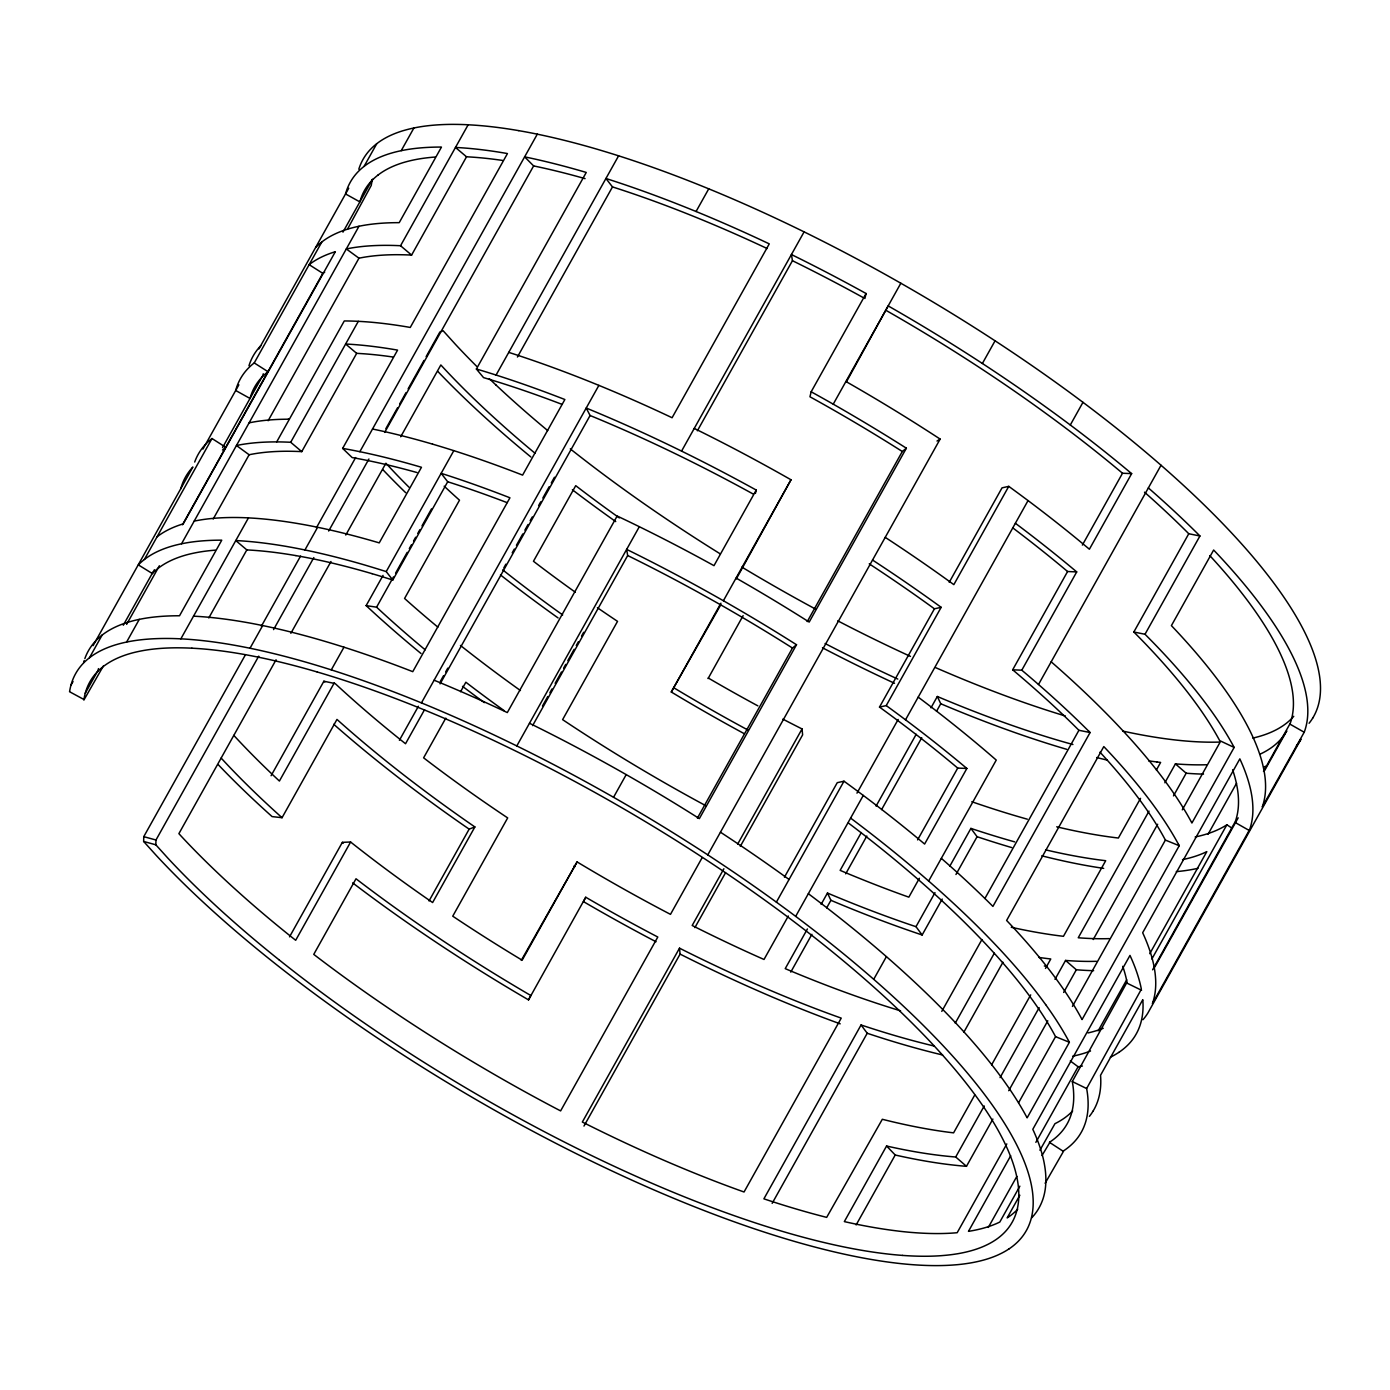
<?xml version="1.0" encoding="UTF-8"?>
<svg xmlns="http://www.w3.org/2000/svg" width="1390" height="1390" viewBox="0 0 1390 1390"><rect width="100%" height="100%" fill="white"/><g stroke="black" fill="none" stroke-linecap="round" stroke-linejoin="round"><path stroke-width="1.5" d="M1008.949 1248.932L1007.02 1250.183A617.386 171.213 29.2 0 1 1000.783 1253.624L998.576 1254.684A599.855 166.348 29.2 0 1 969.594 1263.11L966.536 1263.58A581.698 161.31 29.2 0 1 957.015 1264.709L953.714 1264.969A563.576 156.288 29.2 0 1 913.352 1264.744L909.303 1264.431A546.114 151.44 29.2 0 1 896.88 1263.18L892.641 1262.659A530.25 147.045 29.2 0 1 842.496 1253.78L837.649 1252.685A516.177 143.135 29.2 0 1 822.828 1249.106L817.807 1247.82A504.935 140.025 29.2 0 1 759.913 1230.654L754.44 1228.83A496.282 137.627 29.2 0 1 737.812 1223.078L732.217 1221.08A491.243 136.237 29.2 0 1 668.92 1196.303L663.03 1193.819A489.193 135.664 29.2 0 1 645.273 1186.122L639.331 1183.481A491.035 136.168 29.2 0 1 573.167 1152.119L567.12 1149.078A495.865 137.506 29.2 0 1 548.946 1139.731L542.882 1136.568A504.344 139.869 29.2 0 1 476.527 1099.872L470.55 1096.38A515.412 142.927 29.2 0 1 452.688 1085.781L446.763 1082.219A529.347 146.801 29.2 0 1 382.893 1041.666L377.229 1037.878A545.106 151.162 29.2 0 1 360.392 1026.446L354.85 1022.623A562.498 155.993 29.2 0 1 296.035 979.846L290.91 975.919A580.603 161.014 29.2 0 1 275.793 964.121L270.841 960.177A598.777 166.053 29.2 0 1 219.446 916.914L215.068 913.004A616.361 170.918 29.2 0 1 202.262 901.293L198.11 897.419A632.346 175.366 29.2 0 1 156.219 855.389L143.639 841.454L143.761 836.658L245.474 654.69A510.721 141.624 29.2 0 1 258.992 657.314M279.199 959.934A580.898 161.084 29.2 0 1 229.35 917.956L225.093 914.168A597.961 165.827 29.2 0 1 212.687 902.805L208.656 899.035A613.476 170.119 29.2 0 1 167.999 858.273L155.836 844.807L155.975 840.012L258.731 656.149M1008.966 1248.95A633.267 175.609 29.2 0 0 1025.386 1232.2L1026.446 1230.411A647.254 179.501 29.2 0 0 1029.139 1224.764L1029.886 1222.8A658.13 182.507 29.2 0 0 1033.083 1198.423L1032.926 1195.973A666.158 184.731 29.2 0 0 1031.988 1188.38L1031.519 1185.774A670.102 185.826 29.2 0 0 1021.389 1154.725L1020.017 1151.702A670.71 185.999 29.2 0 0 1015.465 1142.458L1013.797 1139.313A667.009 184.974 29.2 0 0 990.723 1102.861L988.203 1099.403A660.094 183.046 29.2 0 0 980.228 1088.856L977.431 1085.312A649.408 180.092 29.2 0 0 942.351 1044.932L938.771 1041.145A636.22 176.426 29.2 0 0 927.686 1029.764L923.881 1025.942A619.401 171.769 29.2 0 0 873.737 979.325A603.295 167.304 29.2 0 0 859.993 967.527L855.319 963.583A584.026 161.952 29.2 0 0 795.688 916.375A566.929 157.226 29.2 0 0 779.842 904.664L774.491 900.772A548.355 152.066 29.2 0 0 707.771 854.867A533.013 147.809 29.2 0 0 690.465 843.713L684.662 840.029A518.001 143.657 29.2 0 0 613.546 797.287A506.707 140.512 29.2 0 0 595.476 787.122L589.447 783.786A497.429 137.94 29.2 0 0 516.802 745.943A491.765 136.376 29.2 0 0 498.697 737.187L492.668 734.32A489.506 135.751 29.2 0 0 421.431 702.888A490.253 135.959 29.2 0 0 404.021 695.886L398.27 693.645A495.292 137.349 29.2 0 0 331.307 669.893A502.346 139.313 29.2 0 0 315.269 664.924L310.005 663.36A514.022 142.545 29.2 0 0 250.026 648.244A526.428 145.985 29.2 0 0 236.022 645.533L231.47 644.717A543.108 150.607 29.2 0 0 180.874 638.844A559.075 155.037 29.2 0 0 169.476 638.479L165.792 638.462A578.292 160.371 29.2 0 0 126.629 642.058A595.389 165.115 29.2 0 0 118.289 644.057L115.648 644.821A614.102 170.292 29.2 0 0 89.481 657.765A629.583 174.584 29.2 0 0 84.529 662.057L83.035 663.569A644.647 178.771 29.2 0 0 70.925 685.322A655.854 181.882 29.2 0 0 69.57 691.734L83.956 699.5A636.29 176.443 29.2 0 1 85.242 693.28L97.925 670.606A625.413 173.437 29.2 0 1 98.499 668.625M755.43 493.398L756.23 490.062L754.214 488.95A497.429 137.94 29.2 0 0 681.569 451.107A491.765 136.376 29.2 0 0 663.464 442.35L657.453 439.501A489.506 135.751 29.2 0 0 586.215 408.052L590.09 415.506A474.894 131.702 29.2 0 1 659.19 445.999L665.028 448.761A477.083 132.311 29.2 0 1 682.594 457.258A482.573 133.822 29.2 0 1 753.067 493.971M811.169 391.789L809.953 396.776L813.845 398.93A491.574 136.324 29.2 0 1 831.376 408.799A502.537 139.365 29.2 0 1 900.355 450.256L902.319 451.489L906.367 448.188L904.351 446.92A518.001 143.657 29.2 0 0 833.253 404.177A506.707 140.512 29.2 0 0 815.183 394.013L811.169 391.789L866.092 293.516L864.059 292.404A497.429 137.94 29.2 0 0 791.431 254.544L792.439 260.712L697.38 430.796M864.875 298.503L866.092 293.516M1152.605 969.82L1235.293 821.612A638.497 177.069 29.2 0 0 1238.403 797.964L1238.247 795.584A646.263 179.223 29.2 0 0 1237.326 788.217L1236.874 785.68A650.103 180.283 29.2 0 0 1232.617 769.765M1249.593 829.708A658.13 182.507 29.2 0 0 1252.79 805.314L1252.633 802.864A666.158 184.731 29.2 0 0 1251.695 795.271L1251.226 792.665A670.102 185.826 29.2 0 0 1241.079 761.616L1239.845 758.87L1142.667 932.742L1143.918 935.505A670.102 185.826 29.2 0 1 1154.048 966.536L1154.517 969.143A666.158 184.731 29.2 0 1 1155.455 976.736L1155.629 979.203A658.13 182.507 29.2 0 1 1152.414 1003.58L1249.575 829.691M1263.51 771.38L1290.215 723.339A638.497 177.069 29.2 0 0 1293.326 699.691L1293.169 697.311A646.263 179.223 29.2 0 0 1292.248 689.927L1291.797 687.407A650.103 180.283 29.2 0 0 1281.962 657.296L1280.642 654.36A650.676 180.439 29.2 0 0 1276.228 645.377L1274.613 642.336A647.097 179.449 29.2 0 0 1252.234 606.978L1249.784 603.607A640.373 177.59 29.2 0 0 1242.034 593.391L1239.324 589.933A630.018 174.706 29.2 0 0 1209.821 555.618M1304.202 732.235L1304.515 731.418A658.13 182.507 29.2 0 0 1307.712 707.041L1307.556 704.591A666.158 184.731 29.2 0 0 1306.617 696.981L1306.148 694.375A670.102 185.826 29.2 0 0 1296.019 663.343L1294.646 660.32A670.71 185.999 29.2 0 0 1290.094 651.076L1288.426 647.914A667.009 184.974 29.2 0 0 1265.352 611.478L1262.832 608.021A660.094 183.046 29.2 0 0 1254.857 597.474L1252.06 593.912A649.408 180.092 29.2 0 0 1216.98 553.533L1213.644 550.023L1171.405 625.622L1174.724 629.131A649.408 180.092 29.2 0 1 1209.804 669.511L1212.601 673.073A660.094 183.046 29.2 0 1 1220.576 683.619L1223.096 687.077A667.009 184.974 29.2 0 1 1246.17 723.512L1247.838 726.657A670.71 185.999 29.2 0 1 1252.39 735.918L1253.763 738.941A670.102 185.826 29.2 0 1 1263.892 769.973L1264.361 772.579A666.158 184.731 29.2 0 1 1265.317 780.19L1265.473 782.639A658.13 182.507 29.2 0 1 1262.259 807.017L1304.202 732.235L1289.92 724.12M694.253 428.433A497.429 137.94 29.2 0 1 766.88 466.276L772.927 469.611A506.707 140.512 29.2 0 1 790.997 479.776L736.318 578.9M846.163 382.337L888.175 305.904A518.001 143.657 29.2 0 1 959.274 348.629L965.094 352.33A533.013 147.809 29.2 0 1 982.382 363.485A548.355 152.066 29.2 0 1 1049.102 409.39L1054.471 413.282A566.929 157.226 29.2 0 1 1070.3 424.993A584.026 161.952 29.2 0 1 1129.931 472.2L1131.651 473.625L1089.395 549.224L1087.692 547.799A584.026 161.952 29.2 0 0 1028.061 500.591M528.513 999.879L530.824 995.518L527.87 993.798A500.018 138.67 29.2 0 1 510.547 983.512L504.796 980.054A513.553 142.423 29.2 0 1 442.837 940.717L437.346 937.034A528.826 146.645 29.2 0 1 421.014 925.948L415.627 922.23A545.714 151.336 29.2 0 1 358.568 880.739L356.014 878.775L313.758 954.374L316.312 956.337A545.714 151.336 29.2 0 0 373.371 997.829L378.758 1001.547A528.826 146.645 29.2 0 0 395.09 1012.632L400.581 1016.316A513.553 142.423 29.2 0 0 462.54 1055.653L468.291 1059.111A500.018 138.67 29.2 0 0 485.631 1069.397L491.434 1072.785A489.28 135.681 29.2 0 0 555.792 1108.386L560.622 1110.905L657.8 937.034L652.97 934.497A489.28 135.681 29.2 0 1 588.596 898.896L585.746 897.245L528.513 999.879L525.472 998.107A515.412 142.927 29.2 0 1 507.611 987.508L501.686 983.946A529.347 146.801 29.2 0 1 437.815 943.393L432.151 939.605A545.106 151.162 29.2 0 1 415.315 928.173L409.772 924.35A562.498 155.993 29.2 0 1 352.678 882.876M585.746 897.245L583.435 901.606L586.372 903.309A504.344 139.869 29.2 0 0 652.727 940.022L656.045 941.742M70.907 685.322L73.027 681.534M93.095 645.638L192.88 467.023A644.647 178.771 29.2 0 0 180.77 488.776M202.94 449.074L238.854 384.822M258.922 348.907L348.716 188.258M89.464 657.765L102.13 635.074A614.102 170.292 29.2 0 1 128.297 622.129L130.955 621.382A595.389 165.115 29.2 0 1 139.278 619.367A578.292 160.371 29.2 0 1 178.459 615.77L179.518 615.787L221.757 540.189L220.715 540.171A578.292 160.371 29.2 0 0 181.551 543.785A595.389 165.115 29.2 0 0 173.211 545.784L170.57 546.548A614.102 170.292 29.2 0 0 144.404 559.492A629.583 174.584 29.2 0 0 139.452 563.767L138.357 564.896L152.309 573.514L153.387 572.437A610.783 169.371 29.2 0 1 158.165 568.267M144.386 559.475L211.992 438.528L225.771 447.302A610.783 169.371 29.2 0 0 222.504 450.047M254.231 362.929L268.009 371.703A610.783 169.371 29.2 0 0 263.231 375.873L261.789 377.35A625.413 173.437 29.2 0 0 250.026 398.461L235.692 390.486A644.647 178.771 29.2 0 1 247.802 368.732L249.314 367.221A629.583 174.584 29.2 0 1 254.231 362.929L321.837 241.964A614.102 170.292 29.2 0 1 348.004 229.02L350.662 228.273A595.389 165.115 29.2 0 1 358.985 226.257A578.292 160.371 29.2 0 1 398.148 222.661L399.208 222.678L441.464 147.079L440.421 147.062A578.292 160.371 29.2 0 0 401.258 150.676A595.389 165.115 29.2 0 0 392.918 152.674L390.277 153.439A614.102 170.292 29.2 0 0 364.111 166.383A629.583 174.584 29.2 0 0 359.159 170.657L357.664 172.186A644.647 178.771 29.2 0 0 345.554 193.94L359.871 201.898A625.413 173.437 29.2 0 1 371.616 180.787L373.093 179.327A610.783 169.371 29.2 0 1 377.871 175.157M364.093 166.366L376.76 143.691A614.102 170.292 29.2 0 1 402.926 130.747L405.585 130A595.389 165.115 29.2 0 1 413.907 127.984A578.292 160.371 29.2 0 1 453.07 124.37L456.771 124.405A559.075 155.037 29.2 0 1 468.152 124.77L400.546 245.735A559.075 155.037 29.2 0 0 389.165 245.37L385.499 245.352A578.292 160.371 29.2 0 0 346.318 248.949L358.967 258.192A561.021 155.576 29.2 0 1 396.984 254.7L400.563 254.735A542.395 150.415 29.2 0 1 411.596 255.082L466.519 156.792A526.897 146.124 29.2 0 1 502.641 160.441M123.276 625.239L152.848 572.332M222.556 447.58L262.693 375.769A625.413 173.437 29.2 0 1 263.283 373.788M342.965 232.13L372.537 179.223A636.29 176.443 29.2 0 0 371.252 185.426L347.413 229.315M152.309 573.514L154.429 569.744M103.381 665.949L83.886 700.039M126.629 624.353L159.381 565.765M182.455 524.795L323.123 272.788M126.612 642.058L139.278 619.367M181.534 543.768L358.985 226.257M401.224 150.659L413.907 127.984M213.209 519.009L249.123 454.756A561.021 155.576 29.2 0 1 287.122 451.246L290.701 451.281A542.395 150.415 29.2 0 1 301.752 451.628L356.674 353.355A526.897 146.124 29.2 0 1 392.797 356.987M268.131 420.736L358.967 258.192M276.697 441.898L344.286 320.951L346.927 320.968A559.075 155.037 29.2 0 1 358.307 321.333L290.701 442.281A559.075 155.037 29.2 0 0 279.32 441.916L275.637 441.898A578.292 160.371 29.2 0 0 236.474 445.512L249.123 454.756M180.856 638.844L248.445 517.879A559.075 155.037 29.2 0 0 237.065 517.514L233.398 517.497A578.292 160.371 29.2 0 0 194.218 521.111M208.795 617.942L246.829 549.901L235.779 540.554A543.108 150.607 29.2 0 1 286.375 546.426L290.944 547.243A526.428 145.985 29.2 0 1 304.931 549.971A514.022 142.545 29.2 0 1 364.927 565.07L370.209 566.651A502.346 139.313 29.2 0 1 386.229 571.603L392.779 580.03L447.702 481.757L441.151 473.33A495.292 137.349 29.2 0 1 508.115 497.081L509.939 497.794L412.761 671.665L410.936 670.953A495.292 137.349 29.2 0 0 343.973 647.201A502.346 139.313 29.2 0 0 327.953 642.25L322.689 640.686A514.022 142.545 29.2 0 0 262.693 625.57M416.948 472.53A498.68 138.288 29.2 0 0 368.854 460.768A510.721 141.624 29.2 0 0 355.284 458.127L352.156 457.571L342.652 448.397L397.575 350.124L396.237 349.88A543.108 150.607 29.2 0 0 345.641 344.025L356.674 353.355M261.355 626.247L300.553 556.122M316.451 527.679L355.649 457.553M250.009 648.244L262.675 625.57A526.428 145.985 29.2 0 0 248.706 622.842L244.136 622.042A543.108 150.607 29.2 0 0 193.54 616.17M304.931 549.971L317.615 527.279A514.022 142.545 29.2 0 1 377.594 542.395L379.227 542.882L421.465 467.283L419.867 466.814A514.022 142.545 29.2 0 0 359.871 451.698A526.428 145.985 29.2 0 0 345.884 448.97L342.652 448.397M359.854 451.68L537.305 134.17A514.022 142.545 29.2 0 1 597.3 149.286L602.582 150.867A502.346 139.313 29.2 0 1 618.602 155.819A495.292 137.349 29.2 0 1 685.565 179.571L691.334 181.829A490.253 135.959 29.2 0 1 708.744 188.832A489.506 135.751 29.2 0 1 779.981 220.263L785.993 223.112A491.765 136.376 29.2 0 1 804.098 231.869A497.429 137.94 29.2 0 1 876.743 269.712L882.772 273.048A506.707 140.512 29.2 0 1 900.842 283.23A518.001 143.657 29.2 0 1 971.957 325.955L977.761 329.639A533.013 147.809 29.2 0 1 995.066 340.811A548.355 152.066 29.2 0 1 1061.769 386.698L1067.138 390.59A566.929 157.226 29.2 0 1 1082.966 402.318A584.026 161.952 29.2 0 1 1142.597 449.509L1147.289 453.453A603.295 167.304 29.2 0 1 1161.032 465.25A619.401 171.769 29.2 0 1 1211.177 511.868L1214.999 515.69A636.22 176.426 29.2 0 1 1226.067 527.088L1229.646 530.858A649.408 180.092 29.2 0 1 1264.726 571.238L1267.524 574.8A660.094 183.046 29.2 0 1 1275.499 585.329L1278.018 588.804A667.009 184.974 29.2 0 1 1301.092 625.239L1302.76 628.384A670.71 185.999 29.2 0 1 1307.312 637.645L1308.685 640.668A670.102 185.826 29.2 0 1 1318.815 671.7L1319.284 674.306A666.158 184.731 29.2 0 1 1320.239 681.899L1320.396 684.366A658.13 182.507 29.2 0 1 1317.181 708.744L1316.434 710.707A647.254 179.501 29.2 0 1 1313.741 716.337L1312.699 718.144M273.569 629.601L313.827 557.581M328.666 531.032L368.923 458.995M385.864 428.676L397.523 407.826M399.642 404.038L406.002 392.658M408.121 388.87L424.002 360.427M426.122 356.639L439.9 332.002L443.132 330.751L455.295 344.199A613.476 170.119 29.2 0 0 476.614 366.265M384.683 432.412L533.621 165.914L524.638 156.862A514.022 142.545 29.2 0 1 584.634 171.96L586.25 172.447L476.388 369.01L483.546 377.611L487.091 378.671A487.351 135.143 29.2 0 1 502.624 383.466A480.506 133.249 29.2 0 1 562.029 404.368M276.071 659.781L178.893 833.653L180.665 835.599A613.476 170.119 29.2 0 0 221.323 876.36L225.354 880.131A597.961 165.827 29.2 0 0 237.777 891.477L242.016 895.282A580.898 161.084 29.2 0 0 291.865 937.26L295.688 940.283L350.61 842.01L351.601 842.809A563.263 156.201 29.2 0 0 366.265 854.242L371.234 858.064A545.714 151.336 29.2 0 0 428.294 899.556L432.62 902.544L474.876 826.946L470.55 823.957A545.714 151.336 29.2 0 1 413.508 782.466L408.521 778.661A563.263 156.201 29.2 0 1 393.857 767.211L389.044 763.388A580.898 161.084 29.2 0 1 339.195 721.41L336.971 719.429L282.048 817.702L272.075 816.59L269.99 814.714A616.361 170.918 29.2 0 1 257.202 803.02L253.032 799.128A632.346 175.366 29.2 0 1 218.213 764.639M290.858 633.319L330.994 561.508M345.78 535.046L385.916 463.235L387.688 465.164A613.476 170.119 29.2 0 0 409.007 487.23M400.702 436.773L440.839 364.962L442.628 366.891A613.476 170.119 29.2 0 0 483.268 407.652L487.299 411.423A597.961 165.827 29.2 0 0 499.722 422.769L503.962 426.574A580.898 161.084 29.2 0 0 535.046 453.262M271.085 775.724L323.887 681.222L335.198 683.585A597.961 165.827 29.2 0 0 347.622 694.93L351.861 698.718A580.898 161.084 29.2 0 0 401.71 740.696L405.533 743.737L424.541 709.717M421.014 653.526A598.777 166.053 29.2 0 1 384.231 622.077L379.835 618.168A616.361 170.918 29.2 0 1 367.047 606.457L366.143 605.623L383.049 575.391M331.289 669.876L343.973 647.201M386.229 571.603L453.818 450.655A495.292 137.349 29.2 0 1 520.781 474.407L522.605 475.119L564.861 399.521L563.037 398.808A495.292 137.349 29.2 0 0 496.074 375.057A502.346 139.313 29.2 0 0 480.054 370.088L476.388 369.01M496.074 375.057L618.602 155.819M334.33 682.768L279.407 781.041L276.245 778.087A613.476 170.119 29.2 0 1 235.605 737.326L233.815 735.38M366.143 605.623L376.586 607.169L393.474 576.92M395.594 573.149L407.218 552.351M409.32 548.581L411.44 544.793M413.56 541.023L415.662 537.235M417.782 533.447L419.884 529.677M422.004 525.889L431.508 508.879M517.428 357.022L612.486 186.92L605.918 178.493A495.292 137.349 29.2 0 1 672.882 202.245L678.65 204.504A490.253 135.959 29.2 0 1 696.06 211.506A489.506 135.751 29.2 0 1 767.297 242.937L769.261 243.876L672.082 417.747L670.136 416.809A489.506 135.751 29.2 0 0 598.882 385.378A490.253 135.959 29.2 0 0 581.472 378.375L575.721 376.134A495.292 137.349 29.2 0 0 508.757 352.382M289.537 936.843L342.357 842.34L350.61 842.01M399.399 740.279L418.407 706.259M421.431 702.888L598.882 385.378M696.06 211.506L708.744 188.832M440.387 681.361L443.549 675.696M445.669 671.909L447.789 668.138M503.771 567.971L505.873 564.184M512.215 552.838L514.317 549.067M516.437 545.28L522.779 533.951M524.881 530.163L528.061 524.499M530.163 520.711L532.283 516.941M538.625 505.595L540.727 501.807M542.847 498.037L549.189 486.691M551.291 482.921L554.471 477.239M440.091 683.863L590.09 415.506M445.79 718.144L423.62 757.828L426.157 759.791A545.714 151.336 29.2 0 0 483.216 801.283L488.62 805.001A528.826 146.645 29.2 0 0 504.935 816.086L507.68 817.911L452.74 916.184L455.503 918.026A513.553 142.423 29.2 0 0 517.48 957.38L522.154 960.195L577.076 861.922L578.153 862.565A500.018 138.67 29.2 0 0 595.476 872.833L601.279 876.221A489.28 135.681 29.2 0 0 665.654 911.823L670.484 914.359L702.159 857.647M460.577 691.681L465.858 682.229L468.413 684.193A545.714 151.336 29.2 0 0 504.24 710.707M429.024 900.963L469.16 829.135L474.876 826.946M516.802 745.943L639.331 526.706A497.429 137.94 29.2 0 1 711.958 564.548L713.991 565.661L756.23 490.062M681.569 451.107L804.098 231.869M542.482 705.981L547.764 696.546M549.867 692.759L551.986 688.971M555.149 683.307L561.491 671.961M563.61 668.19L565.713 664.403M567.832 660.632L574.157 649.286M576.277 645.516L578.396 641.728M581.559 636.064L583.678 632.276M532.613 725.632L627.672 555.531L626.647 549.38A497.429 137.94 29.2 0 1 699.292 587.24L705.321 590.576A506.707 140.512 29.2 0 1 723.391 600.741A518.001 143.657 29.2 0 1 794.507 643.466L796.522 644.734L699.344 818.623L697.328 817.337A518.001 143.657 29.2 0 0 626.212 774.612A506.707 140.512 29.2 0 0 608.142 764.448L602.113 761.112A497.429 137.94 29.2 0 0 529.468 723.252M521.285 960.386L577.076 861.922M744.414 733.764A504.344 139.869 29.2 0 1 696.234 706.763L690.257 703.27A515.412 142.927 29.2 0 1 672.395 692.672L671.283 692.011L720.923 603.191M671.283 692.011L720.715 604.876M613.546 797.287L626.212 774.612M723.391 600.741L790.997 479.776M833.236 404.177L900.842 283.23M708.066 678.581L743.129 615.631M697.398 818.137L792.474 648.053L796.522 644.734M807.26 621.591L902.319 451.489M906.367 448.188L809.189 622.06L807.173 620.791M707.771 854.885L940.144 439.084A533.013 147.809 29.2 0 0 922.838 427.929L917.035 424.228A518.001 143.657 29.2 0 0 845.919 381.503M982.382 363.485L995.066 340.811M679.519 948.154L582.341 1122.043L585.173 1123.467A476.388 132.102 29.2 0 0 649.356 1153.891L655.142 1156.463A474.598 131.616 29.2 0 0 672.36 1163.917L678.077 1166.332A476.579 132.172 29.2 0 0 739.48 1190.361L744.05 1191.995L841.228 1018.123L836.658 1016.49A476.579 132.172 29.2 0 1 775.238 992.46L769.539 990.045A474.598 131.616 29.2 0 1 752.303 982.574L746.534 980.019A476.388 132.102 29.2 0 1 682.351 949.596L679.519 948.154L680.092 954.096L583.974 1126.074M723.877 868.785L692.185 925.479L695.035 926.922A476.388 132.102 29.2 0 0 759.218 957.345L764.014 959.465L788.321 916.01M737.603 844.216L802.047 728.933L799.007 727.404A481.062 133.405 29.2 0 1 782.848 719.116M694.878 927.634L725.51 872.816M740.297 846.371L802.621 734.858L802.047 728.933M784.447 877.177L837.249 782.674L843.991 781.197L847.431 783.699A566.929 157.226 29.2 0 1 863.277 795.428A584.026 161.952 29.2 0 1 922.908 842.618L924.611 844.06L966.867 768.462L965.164 767.037A584.026 161.952 29.2 0 0 905.533 719.829A566.929 157.226 29.2 0 0 889.687 708.101L886.229 705.599L879.505 707.093L882.859 709.526A550.006 152.535 29.2 0 1 898.218 720.889A566.581 157.122 29.2 0 1 956.059 766.689L957.727 768.079L966.867 768.462M879.505 707.093L934.427 608.803L941.152 607.326L939.258 605.936A548.355 152.066 29.2 0 0 872.555 560.048M949.214 582.341L1002.034 487.855L1008.758 486.361L1012.215 488.88A566.929 157.226 29.2 0 1 1028.044 500.591L905.515 719.829M776.385 902.145L843.991 781.197M886.229 705.599L941.152 607.326M1008.758 486.361L953.835 584.634L951.942 583.261A548.355 152.066 29.2 0 0 885.222 537.357M856.97 793.151L898.166 719.447M795.671 916.375L863.277 795.428M1070.3 424.993L1082.966 402.318M807.399 928.954L785.228 968.639L787.922 969.786A476.579 132.172 29.2 0 0 849.325 993.798L854.763 995.744A481.461 133.51 29.2 0 0 870.887 1001.321L876.204 1003.111A489.871 135.855 29.2 0 0 900.564 1010.825M821.125 904.386L827.467 893.04L830.178 894.187A476.579 132.172 29.2 0 0 891.581 918.199L897.019 920.145A481.461 133.51 29.2 0 0 913.143 925.74L915.993 926.678L922.143 934.984L942.212 899.069M861.279 832.558L840.151 870.366L842.844 871.513A476.579 132.172 29.2 0 0 904.247 895.525L908.834 897.158L919.398 878.272M876.065 806.113L916.201 734.285M930.987 707.823L937.329 696.494L940.022 697.624A476.579 132.172 29.2 0 0 1001.426 721.653L1006.864 723.599A481.461 133.51 29.2 0 0 1022.988 729.177L1028.305 730.949A489.871 135.855 29.2 0 0 1072.924 744.519M790.771 972.114L811.899 934.323M826.685 907.861L830.907 900.303L827.467 893.04M845.693 873.841L866.821 836.033M881.607 809.588L921.744 737.76M936.53 711.298L940.752 703.74L937.329 696.494M917.591 839.89L957.727 768.079M1012.667 669.806L1067.59 571.516L1076.711 571.916L1021.789 670.189L1012.667 669.806L1015.534 672.221A585.294 162.3 29.2 0 1 1028.861 683.672A600.914 166.644 29.2 0 1 1077.511 728.899L1078.918 730.289L1090.09 732.53L992.912 906.419L991.487 904.977A619.401 171.769 29.2 0 0 941.343 858.36M1082.376 545.071L1122.512 473.243L1131.651 473.625M873.719 979.307L886.403 956.633A603.295 167.304 29.2 0 0 872.659 944.835L867.986 940.908A584.026 161.952 29.2 0 0 808.355 893.701M1045.645 1004.588L1043.126 1001.13A660.094 183.046 29.2 0 0 1035.15 990.584L1032.353 987.022A649.408 180.092 29.2 0 0 997.273 946.642L993.694 942.872A636.22 176.426 29.2 0 0 982.626 931.474L978.803 927.651A619.401 171.769 29.2 0 0 928.659 881.034L996.248 760.087A603.295 167.304 29.2 0 0 982.522 748.289L977.83 744.345A584.026 161.952 29.2 0 0 918.199 697.137M1088.648 731.105A619.401 171.769 29.2 0 0 1038.504 684.488L1161.032 465.25M934.184 1046.044A500.765 138.878 29.2 0 1 924.558 1043.681L919.694 1042.431A489.871 135.855 29.2 0 1 863.538 1025.785L861.07 1024.969L763.892 1198.84L766.359 1199.657A489.871 135.855 29.2 0 0 822.498 1216.302L826.668 1217.379L882.32 1119.28A500.765 138.878 29.2 0 0 896.689 1122.755L901.398 1123.815A514.422 142.666 29.2 0 0 950.03 1132.416L953.592 1132.85L974.72 1095.059M915.993 926.678L935.001 892.658M949.787 866.213L970.915 828.405L973.382 829.222A489.871 135.855 29.2 0 0 1014.665 841.871M772.162 1203.358L867.221 1033.256L861.07 1024.969M955.955 874.501L977.083 836.693L970.915 828.405M984.902 898.496L1078.918 730.289M1133.84 632.016L1188.763 533.743L1199.935 535.984L1145.013 634.257L1133.84 632.016L1136.151 634.327A617.212 171.161 29.2 0 1 1146.906 645.377L1150.364 649.043A630.018 174.706 29.2 0 1 1184.402 688.224L1187.112 691.664A640.373 177.59 29.2 0 1 1194.844 701.898L1197.294 705.251A647.097 179.449 29.2 0 1 1219.673 740.609L1234.146 747.438L1191.908 823.036L1191.247 821.803A667.009 184.974 29.2 0 0 1168.173 785.35L1165.654 781.892A660.094 183.046 29.2 0 0 1157.679 771.346L1154.881 767.801A649.408 180.092 29.2 0 0 1119.801 727.422L1116.222 723.634A636.22 176.426 29.2 0 0 1105.137 712.253L1101.332 708.431A619.401 171.769 29.2 0 0 1051.188 661.814M941.794 1011.364L981.931 939.553M992.877 1119.072L966.467 1166.314L955.712 1156.984L953.54 1156.827A529.816 146.923 29.2 0 1 941.482 1155.611L937.364 1155.107A514.422 142.666 29.2 0 1 888.731 1146.507L886.577 1146.003L844.338 1221.602L846.475 1222.088A514.422 142.666 29.2 0 0 895.108 1230.689L899.243 1231.21A529.816 146.923 29.2 0 0 911.284 1232.426L915.193 1232.722A546.757 151.632 29.2 0 0 954.357 1232.947L957.171 1232.722L1006.812 1143.9M955.243 1023.162L994.319 953.227M856.136 1224.938L895.212 1155.003L886.577 1146.003M963.878 1032.162L1002.955 962.227M991.626 1064.827L1030.702 994.893M1045.489 968.43L1050.771 958.978L1047.226 958.544A514.422 142.666 29.2 0 1 1038.816 957.415M1140.547 798.329L1118.377 838.031L1114.815 837.597A514.422 142.666 29.2 0 1 1066.182 828.996L1061.456 827.919A500.765 138.878 29.2 0 1 1056.713 826.807M1156.393 769.991L1160.615 762.432L1157.071 761.998M955.712 1156.984L984.224 1105.971M1000.07 1077.615L1039.147 1007.681M1054.993 979.342L1065.557 960.438L1067.294 960.577A546.757 151.632 29.2 0 0 1096.502 961.307M1149.009 811.135L1078.24 937.764L1079.96 937.902A546.757 151.632 29.2 0 0 1109.168 938.632M1164.855 782.779L1175.419 763.875L1177.139 764.014A546.757 151.632 29.2 0 0 1206.346 764.761M1008.723 1090.716L1047.799 1020.799M1063.645 992.443L1076.329 969.768L1078.101 969.907A563.576 156.288 29.2 0 0 1093.635 970.689M1093.218 939.536L1157.661 824.235M1173.49 795.897L1186.174 773.205L1187.964 773.361A563.576 156.288 29.2 0 0 1203.497 774.126M1018.575 1102.791L1055.549 1036.645L1054.906 1035.446A647.097 179.449 29.2 0 0 1032.527 1000.088L1030.077 996.717A640.373 177.59 29.2 0 0 1022.345 986.5L1019.617 983.043A630.018 174.706 29.2 0 0 985.597 943.88L982.122 940.213A617.212 171.161 29.2 0 0 971.384 929.163L967.683 925.445A600.914 166.644 29.2 0 0 919.033 880.218A585.294 162.3 29.2 0 0 905.689 868.785L901.154 864.962A566.581 157.122 29.2 0 0 848.352 822.967M1072.437 1006.412L1165.393 840.081L1164.751 838.882A647.097 179.449 29.2 0 0 1142.371 803.542L1139.922 800.171A640.373 177.59 29.2 0 0 1132.19 789.954L1129.479 786.497A630.018 174.706 29.2 0 0 1099.976 752.181M1182.299 809.849L1220.316 741.808M1045.645 1004.588A667.009 184.974 29.2 0 1 1068.719 1041.023L1069.379 1042.274L1027.123 1117.873L1026.463 1116.622A667.009 184.974 29.2 0 0 1003.406 1080.186L1000.87 1076.729A660.094 183.046 29.2 0 0 992.894 1066.182L990.097 1062.62A649.408 180.092 29.2 0 0 955.017 1022.241L951.455 1018.47A636.22 176.426 29.2 0 0 940.37 1007.072L936.565 1003.25A619.401 171.769 29.2 0 0 886.403 956.633M1178.564 844.477L1179.224 845.711L1082.045 1019.6L1081.403 1018.349A667.009 184.974 29.2 0 0 1058.329 981.913L1055.809 978.438A660.094 183.046 29.2 0 0 1047.817 967.909L1045.037 964.347A649.408 180.092 29.2 0 0 1009.957 923.968L1006.621 920.458L1103.799 746.586L1107.118 750.096A649.408 180.092 29.2 0 1 1142.198 790.476L1144.995 794.038A660.094 183.046 29.2 0 1 1152.97 804.567L1155.49 808.042A667.009 184.974 29.2 0 1 1178.564 844.477M1010.721 1155.733L968.482 1231.332L969.751 1231.14A581.958 161.379 29.2 0 0 997.864 1222.957L999.792 1222.071L1019.86 1186.157M988.325 1227.405L1016.855 1176.374M1035.863 1142.354L1078.101 1066.755L1079.422 1066.547A599.855 166.348 29.2 0 0 1082.41 1066.026M1098.169 1030.841L1126.699 979.811M1208.032 834.295L1236.544 783.265M1050.215 1141.798A614.363 170.379 29.2 0 0 1066.147 1125.553L1067.173 1123.815A627.933 174.132 29.2 0 0 1069.779 1118.359L1070.509 1116.448A638.497 177.069 29.2 0 0 1073.619 1092.801L1073.48 1090.42A646.263 179.223 29.2 0 0 1072.559 1083.036L1072.281 1081.542L1127.029 982.226A650.103 180.283 29.2 0 0 1122.755 966.311M1039.928 1150.242L1054.958 1123.676A598.951 166.105 29.2 0 0 1061.004 1120.323L1062.881 1119.124A614.363 170.379 29.2 0 0 1072.663 1110.923M1149.773 953.696L1206.815 851.636L1204.904 852.539A581.958 161.379 29.2 0 1 1182.49 859.645M1019.843 1195.226L1007.159 1217.901L1007.959 1217.397A614.363 170.379 29.2 0 0 1017.723 1209.196M1042.014 1155.542L1050.215 1141.798M1151.876 958.978L1226.866 824.791L1231.992 828.127M1045.106 1183.307L1063.871 1150.659A633.267 175.609 29.2 0 0 1080.308 1133.927L1081.368 1132.138A647.254 179.501 29.2 0 0 1084.061 1126.491L1084.808 1124.527A658.13 182.507 29.2 0 0 1088.023 1100.15L1087.866 1097.7A666.158 184.731 29.2 0 0 1086.91 1090.09L1086.632 1088.544L1141.364 989.211A670.102 185.826 29.2 0 0 1131.234 958.179L1129.983 955.417L1032.805 1129.306L1034.056 1132.051A670.102 185.826 29.2 0 1 1044.203 1163.082L1044.655 1165.689A666.158 184.731 29.2 0 1 1045.61 1173.299L1045.766 1175.749A658.13 182.507 29.2 0 1 1042.57 1200.126L1041.805 1202.089A647.254 179.501 29.2 0 1 1039.112 1207.736L1038.069 1209.526A633.267 175.609 29.2 0 1 1031.693 1217.814M1154.725 967.145L1238.177 817.841M1264.587 770.581L1286.758 730.897L1285.854 732.461M1092.992 1111.253L1094.034 1109.446A647.254 179.501 29.2 0 0 1096.727 1103.816L1097.475 1101.853A658.13 182.507 29.2 0 0 1100.689 1077.476L1100.55 1075.269L1142.806 999.671L1142.945 1001.877A658.13 182.507 29.2 0 1 1139.731 1026.254L1138.983 1028.218A647.254 179.501 29.2 0 1 1136.29 1033.847L1135.248 1035.654A633.267 175.609 29.2 0 1 1118.811 1052.386M315.808 247.385L316.903 246.256A629.583 174.584 29.2 0 1 321.837 241.964M260.886 345.658L260.486 346.058A644.647 178.771 29.2 0 0 248.966 365.761M1226.866 824.791L1225.789 825.486A598.951 166.105 29.2 0 1 1219.742 828.84L1217.588 829.865A581.958 161.379 29.2 0 1 1195.174 836.971M1118.811 1052.386L1116.865 1053.62A617.386 171.213 29.2 0 1 1110.645 1057.078L1110.384 1057.199M937.016 441.03L940.144 439.084M1259.844 754.266L1261.981 753.241A598.951 166.105 29.2 0 0 1268.027 749.888L1269.904 748.689A614.363 170.379 29.2 0 0 1284.76 734.146M1176.305 871.634L1176.722 871.582A581.698 161.31 29.2 0 0 1186.226 870.47L1189.267 870.001A599.855 166.348 29.2 0 0 1198.006 868.281M288.321 419.224L289.363 419.224M966.467 1166.314L964.226 1166.14A546.114 151.44 29.2 0 1 951.82 1164.89L947.563 1164.386A530.25 147.045 29.2 0 1 897.419 1155.507L895.212 1155.003M902.51 1255.413L898.618 1255.101A529.816 146.923 29.2 0 1 886.559 1253.884L882.442 1253.38A514.422 142.666 29.2 0 1 833.809 1244.78L829.083 1243.702A500.765 138.878 29.2 0 1 814.714 1240.245L809.831 1238.994A489.871 135.855 29.2 0 1 753.675 1222.349L748.359 1220.559A481.461 133.51 29.2 0 1 732.235 1214.982L726.796 1213.036A476.579 132.172 29.2 0 1 665.393 1189.023L659.694 1186.608A474.598 131.616 29.2 0 1 642.458 1179.137L636.69 1176.565A476.388 132.102 29.2 0 1 572.506 1146.142L566.634 1143.188A481.062 133.405 29.2 0 1 548.998 1134.136L543.125 1131.06A489.28 135.681 29.2 0 1 478.751 1095.459L472.947 1092.071A500.018 138.67 29.2 0 1 455.625 1081.802L449.874 1078.327A513.553 142.423 29.2 0 1 387.914 1038.99L382.406 1035.324A528.826 146.645 29.2 0 1 366.091 1024.239L360.705 1020.521A545.714 151.336 29.2 0 1 303.645 979.012L298.676 975.207A563.263 156.201 29.2 0 1 284.012 963.756L279.199 959.934M518.765 130.66L523.335 131.459A526.428 145.985 29.2 0 1 537.305 134.17M295.931 555.618L300.362 556.4A510.721 141.624 29.2 0 1 313.914 559.023A498.68 138.288 29.2 0 1 372.12 573.688M245.422 654.673L241.009 653.891A526.897 146.124 29.2 0 0 191.907 648.192M1096.71 757.533L1097.457 757.724A516.177 143.135 29.2 0 0 1107.378 760.156M1041.788 855.806L1042.535 855.997A516.177 143.135 29.2 0 0 1057.338 859.576L1062.186 860.671A530.25 147.045 29.2 0 0 1103.677 868.368M143.761 836.658L155.975 840.012M143.639 841.454L155.836 844.807M432.533 444.122L437.798 445.686A502.346 139.313 29.2 0 1 453.818 450.655M372.138 573.705L377.246 575.217A487.351 135.143 29.2 0 1 392.779 580.03M317.198 671.978L322.306 673.49A487.351 135.143 29.2 0 1 337.857 678.303A480.506 133.249 29.2 0 1 402.822 701.342L408.417 703.531A475.623 131.894 29.2 0 1 425.305 710.325A474.894 131.702 29.2 0 1 494.423 740.818L500.261 743.598A477.083 132.311 29.2 0 1 517.827 752.094A482.573 133.822 29.2 0 1 588.283 788.808L594.155 792.039A491.574 136.324 29.2 0 1 611.67 801.908A502.537 139.365 29.2 0 1 680.666 843.365L686.295 846.944A517.115 143.396 29.2 0 1 703.079 857.786A531.988 147.531 29.2 0 1 767.801 902.301L773.014 906.072A550.006 152.535 29.2 0 1 788.373 917.435A566.581 157.122 29.2 0 1 846.215 963.235L850.767 967.058A585.294 162.3 29.2 0 1 864.094 978.508A600.914 166.644 29.2 0 1 912.744 1023.718L916.444 1027.436A617.212 171.161 29.2 0 1 927.199 1038.486L930.657 1042.152A630.018 174.706 29.2 0 1 964.695 1081.333L967.405 1084.773A640.373 177.59 29.2 0 1 975.154 1095.007L977.604 1098.361A647.097 179.449 29.2 0 1 999.983 1133.719L1001.599 1136.777A650.676 180.439 29.2 0 1 1006.013 1145.742L1007.35 1148.679A650.103 180.283 29.2 0 1 1017.185 1178.79L1017.636 1181.326A646.263 179.223 29.2 0 1 1018.557 1188.693L1018.714 1191.074A638.497 177.069 29.2 0 1 1015.586 1214.721L1014.856 1216.632A627.933 174.132 29.2 0 1 1012.25 1222.105L1011.225 1223.843A614.363 170.379 29.2 0 1 995.292 1240.089L993.416 1241.287A598.951 166.105 29.2 0 1 987.369 1244.623L985.215 1245.649A581.958 161.379 29.2 0 1 957.085 1253.832L954.131 1254.284A564.34 156.497 29.2 0 1 944.905 1255.361L941.69 1255.639A546.757 151.632 29.2 0 1 902.527 1255.413M977.083 836.693L979.62 837.545A504.935 140.025 29.2 0 0 1011.746 847.587M922.143 934.984L919.207 933.993A496.282 137.627 29.2 0 1 902.597 928.242L896.984 926.244A491.243 136.237 29.2 0 1 833.687 901.485L830.907 900.303M867.221 1033.256L869.758 1034.108A504.935 140.025 29.2 0 0 927.651 1051.257L932.673 1052.56A516.177 143.135 29.2 0 0 942.594 1054.975M1165.393 840.081L1179.224 845.711M1055.549 1036.645L1069.379 1042.274M940.752 703.74L943.532 704.921A491.243 136.237 29.2 0 0 1006.829 729.68L1012.441 731.696A496.282 137.627 29.2 0 0 1029.052 737.447L1034.542 739.272A504.935 140.025 29.2 0 0 1066.686 749.314M1127.203 983.251L1141.555 990.271M1072.281 1081.542L1086.632 1088.544M680.092 954.096L683.011 955.573A491.035 136.168 29.2 0 0 749.175 986.935L755.118 989.558A489.193 135.664 29.2 0 0 772.875 997.273L778.765 999.757A491.243 136.237 29.2 0 0 840.186 1023.839M822.48 647.792L823.558 648.348A495.865 137.506 29.2 0 0 841.732 657.678L847.796 660.736A491.035 136.168 29.2 0 0 894.517 683.272M1234.998 822.394L1249.28 830.508M708.274 678.007L711.124 679.675A489.28 135.681 29.2 0 0 757.88 705.877M741.843 567.085L742.92 567.728A500.018 138.67 29.2 0 0 760.243 578.014L766.046 581.385A489.28 135.681 29.2 0 0 815.739 609.185M674.254 688.033L675.332 688.693A500.018 138.67 29.2 0 0 692.654 698.962L698.458 702.35A489.28 135.681 29.2 0 0 748.133 730.132M574.105 865.883L575.217 866.561M792.474 648.053L790.51 646.802A502.537 139.365 29.2 0 0 721.532 605.345A491.574 136.324 29.2 0 0 704 595.493L698.145 592.244A482.573 133.822 29.2 0 0 627.672 555.531M309.153 264.656L322.932 273.43A595.771 165.219 29.2 0 1 324.687 272.145M1049.415 1142.302L1063.055 1151.181M597.405 607.708L598.465 608.438A528.826 146.645 29.2 0 0 614.797 619.523L617.525 621.365L562.603 719.638L565.365 721.48A513.553 142.423 29.2 0 0 627.324 760.817L633.076 764.292A500.018 138.67 29.2 0 0 650.398 774.56L656.202 777.948A489.28 135.681 29.2 0 0 705.877 805.731M469.16 829.135L464.694 826.06A562.498 155.993 29.2 0 1 405.88 783.3L400.754 779.373A580.603 161.014 29.2 0 1 385.638 767.558L380.686 763.631A598.777 166.053 29.2 0 1 333.722 724.277M934.427 608.803L932.586 607.465A531.988 147.531 29.2 0 0 869.254 563.853M789.051 879.47L787.157 878.098A548.355 152.066 29.2 0 0 720.437 832.193M1070.317 1060.952L1078.101 1066.755M570.3 448.901L571.307 449.7A563.263 156.201 29.2 0 0 585.972 461.132L590.941 464.955A545.714 151.336 29.2 0 0 648.001 506.447L653.387 510.165A528.826 146.645 29.2 0 0 669.719 521.25L675.21 524.916A513.553 142.423 29.2 0 0 720.037 553.741M502.711 569.848L503.701 570.647A563.263 156.201 29.2 0 0 518.366 582.097L523.335 585.902A545.714 151.336 29.2 0 0 562.672 614.936M460.455 645.447L461.463 646.246A563.263 156.201 29.2 0 0 476.127 657.696L481.096 661.501A545.714 151.336 29.2 0 0 520.433 690.535M342.357 842.34L343.382 843.157M1122.512 473.243L1120.861 471.853A566.581 157.122 29.2 0 0 1063.003 426.052A550.006 152.535 29.2 0 0 1047.626 414.689L1042.448 410.919A531.988 147.531 29.2 0 0 977.726 366.387A517.115 143.396 29.2 0 0 960.924 355.562L955.295 351.983A502.537 139.365 29.2 0 0 886.299 310.526M1076.711 571.916L1075.009 570.473A584.026 161.952 29.2 0 0 1015.378 523.266M1067.59 571.516L1065.939 570.126A566.581 157.122 29.2 0 0 1013.119 528.13M1021.789 670.189L1024.76 672.691A603.295 167.304 29.2 0 1 1038.504 684.488M466.519 156.792L455.468 147.444A543.108 150.607 29.2 0 1 506.082 153.317L507.437 153.578L410.259 327.449L408.921 327.206A543.108 150.607 29.2 0 0 358.325 321.333M400.546 245.735L411.596 255.082M290.701 442.281L301.752 451.628M1175.419 763.875L1186.174 773.205M1065.557 960.438L1076.329 969.768M282.048 817.702L280.015 815.878A597.961 165.827 29.2 0 1 267.61 804.532L263.579 800.762A613.476 170.119 29.2 0 1 222.939 760L221.149 758.071M495.952 384.978L499.983 388.748A597.961 165.827 29.2 0 0 512.389 400.094L516.646 403.899A580.898 161.084 29.2 0 0 547.712 430.587M444.174 486.205L445.061 487.021A597.961 165.827 29.2 0 0 457.466 498.367L459.499 500.192L404.577 598.465L406.784 600.445A580.898 161.084 29.2 0 0 437.867 627.133M376.586 607.169L377.455 607.986A597.961 165.827 29.2 0 0 389.878 619.332L394.117 623.12A580.898 161.084 29.2 0 0 425.184 649.808M323.887 681.222L324.791 682.056M1199.935 535.984L1198.51 534.542A619.401 171.769 29.2 0 0 1148.366 487.925M1188.763 533.743L1187.373 532.335A600.914 166.644 29.2 0 0 1144.509 492.182M1145.013 634.257L1147.393 636.655A636.22 176.426 29.2 0 1 1158.478 648.035L1162.04 651.806A649.408 180.092 29.2 0 1 1197.12 692.203L1199.918 695.747A660.094 183.046 29.2 0 1 1207.91 706.294L1210.429 709.751A667.009 184.974 29.2 0 1 1233.486 746.204L1234.146 747.438M1088.665 731.105L1090.09 732.53M850.611 818.102A584.026 161.952 29.2 0 1 910.224 865.31L914.915 869.236A603.295 167.304 29.2 0 1 928.642 881.034M215.294 550.162A561.021 155.576 29.2 0 0 194.218 553.046A577.615 160.18 29.2 0 0 186.121 554.975L183.567 555.722A595.771 165.219 29.2 0 0 158.182 568.284M317.615 527.279A526.428 145.985 29.2 0 0 303.628 524.569L299.059 523.769A543.108 150.607 29.2 0 0 248.463 517.897M639.331 526.706A491.765 136.376 29.2 0 0 621.226 517.949L617.16 516.02L507.315 712.566L505.352 711.645A489.506 135.751 29.2 0 0 434.114 680.214M1092.974 1111.236A633.267 175.609 29.2 0 1 1089.395 1116.361M211.992 438.528A629.583 174.584 29.2 0 0 207.058 442.819L205.564 444.331A644.647 178.771 29.2 0 0 194.704 462.036M191.907 648.192A542.395 150.415 29.2 0 0 180.856 647.844L177.295 647.809A561.021 155.576 29.2 0 0 139.295 651.319A577.615 160.18 29.2 0 0 131.199 653.248L128.645 653.995A595.771 165.219 29.2 0 0 103.26 666.557A610.783 169.371 29.2 0 0 98.464 670.71L97.005 672.187A625.413 173.437 29.2 0 0 85.259 693.28M246.847 549.919A526.897 146.124 29.2 0 1 295.914 555.6M372.537 429.024A514.022 142.545 29.2 0 1 432.533 444.122M102.13 635.074A629.583 174.584 29.2 0 0 97.213 639.365L95.719 640.894A644.647 178.771 29.2 0 0 84.86 658.582M157.07 536.818A614.102 170.292 29.2 0 1 183.237 523.856L335.338 251.712A614.102 170.292 29.2 0 0 309.171 264.656M1045.628 849.863A500.765 138.878 29.2 0 0 1048.79 850.593L1053.498 851.653A514.422 142.666 29.2 0 0 1102.131 860.271L1105.693 860.705L1063.454 936.304L1059.892 935.87A514.422 142.666 29.2 0 1 1011.26 927.269M575.356 592.244A545.714 151.336 29.2 0 1 536.019 563.228L533.465 561.265L575.721 485.666L578.275 487.629A545.714 151.336 29.2 0 0 619.349 517.914M825.104 643.518A481.062 133.405 29.2 0 0 841.263 651.806L847.135 654.76A476.388 132.102 29.2 0 0 897.801 679.067M533.638 165.931A498.68 138.288 29.2 0 1 585.068 178.632M612.486 186.92A480.506 133.249 29.2 0 1 677.451 209.96L683.046 212.149A475.623 131.894 29.2 0 1 699.934 218.942A474.894 131.702 29.2 0 1 767.106 248.515M259.009 657.314A498.68 138.288 29.2 0 1 317.198 671.978M971.819 801.717A481.461 133.51 29.2 0 0 980.732 804.775L986.049 806.548A489.871 135.855 29.2 0 0 1027.349 819.197M447.702 481.757A480.506 133.249 29.2 0 1 507.107 502.641M792.439 260.695A482.573 133.822 29.2 0 1 862.912 297.425M249.158 422.838A578.292 160.371 29.2 0 1 288.303 419.207M837.77 620.826A481.062 133.405 29.2 0 0 853.929 629.131L859.802 632.085A476.388 132.102 29.2 0 0 910.467 656.393M405.689 492.703A632.346 175.366 29.2 0 1 382.997 469.803M558.085 617.942A562.498 155.993 29.2 0 1 515.742 586.736L510.599 582.81A580.603 161.014 29.2 0 1 500.487 574.939M468.169 124.787A543.108 150.607 29.2 0 1 518.748 130.643M495.935 384.978A613.476 170.119 29.2 0 1 489.349 378.706M615.735 521.597A562.498 155.993 29.2 0 1 572.385 489.767M1266.116 766.168A599.855 166.348 29.2 0 1 1263.614 767.037M1296.418 745.926A633.267 175.609 29.2 0 0 1299.998 740.801L1300.953 739.219L1147.914 1012.962A633.267 175.609 29.2 0 1 1142.962 1019.687M1312.681 718.126A633.267 175.609 29.2 0 1 1309.085 723.252M530.876 456.98A598.777 166.053 29.2 0 1 494.076 425.531L489.697 421.604A616.361 170.918 29.2 0 1 476.892 409.911L472.739 406.019A632.346 175.366 29.2 0 1 437.919 371.53M83.608 662.648A644.647 178.771 29.2 0 1 84.199 660.597M736.074 578.049A518.001 143.657 29.2 0 1 807.173 620.791M1122.668 731.053A514.422 142.666 29.2 0 0 1169.737 739.306L1173.872 739.81A529.816 146.923 29.2 0 0 1185.913 741.026L1189.823 741.339A546.757 151.632 29.2 0 0 1219.013 742.086M1157.053 761.981A514.422 142.666 29.2 0 1 1148.661 760.851M935.522 667.6A474.598 131.616 29.2 0 0 946.99 672.534L952.689 674.949A476.579 132.172 29.2 0 0 1014.109 698.979L1019.53 700.925A481.461 133.51 29.2 0 0 1035.672 706.502L1040.971 708.274A489.871 135.855 29.2 0 0 1065.348 715.989M1293.743 716.302A614.363 170.379 29.2 0 1 1282.588 726.014L1280.711 727.213A598.951 166.105 29.2 0 1 1274.665 730.567L1272.51 731.592A581.958 161.379 29.2 0 1 1252.842 738.09M1047.295 966.432A530.25 147.045 29.2 0 1 1044.342 965.981M484.346 702.628A562.498 155.993 29.2 0 1 462.522 686.33M1090.542 1050.996A581.958 161.379 29.2 0 1 1072.646 1056.209M1103.208 1028.322A581.958 161.379 29.2 0 1 1088.075 1032.926M377.889 175.175A595.771 165.219 29.2 0 1 403.256 162.595L405.828 161.865A577.615 160.18 29.2 0 1 413.907 159.92A561.021 155.576 29.2 0 1 435.001 157.053M376.76 143.691A629.583 174.584 29.2 0 0 371.842 147.983L370.331 149.512A644.647 178.771 29.2 0 0 358.811 169.215"/></g></svg>
